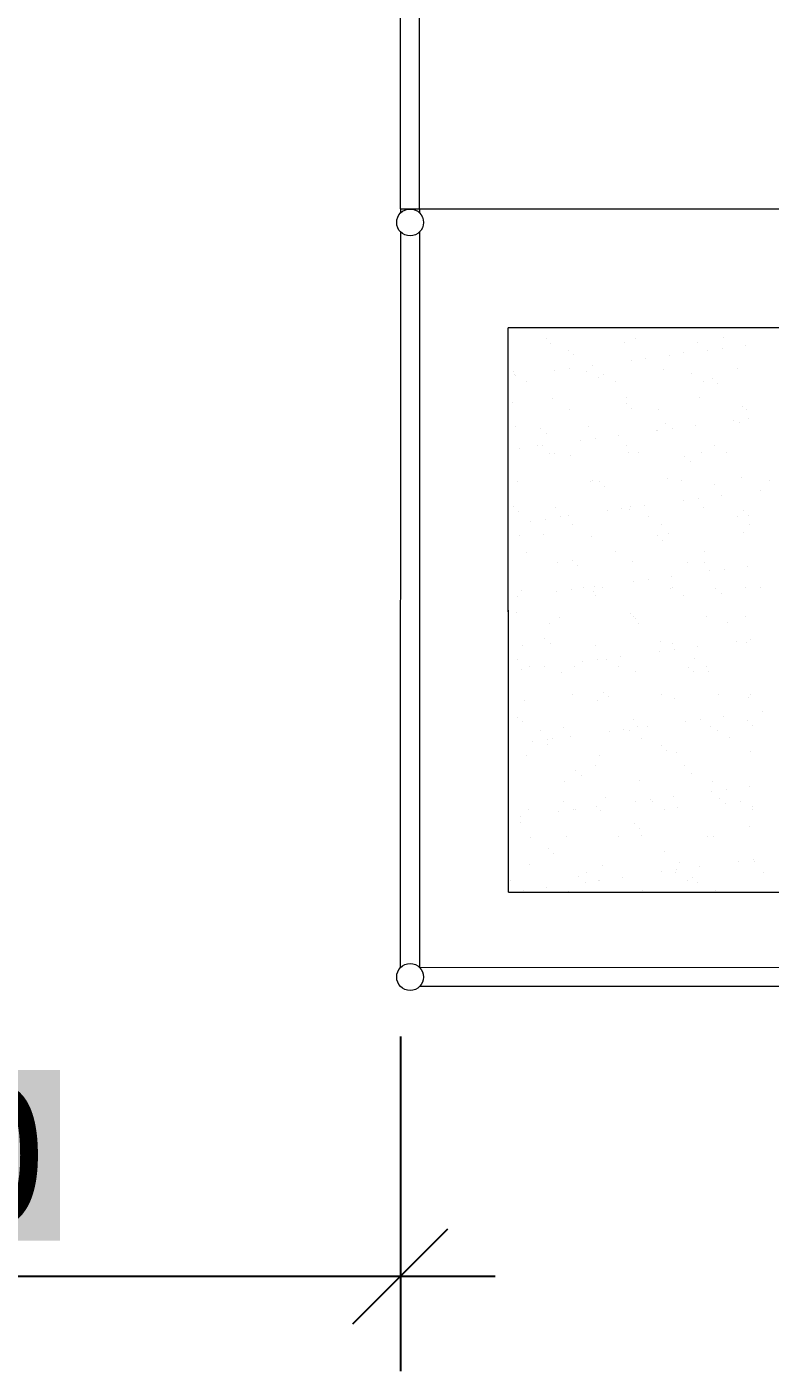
# Model space of a CAD drawing. Header units: millimetres. Extents: x 930 to 6336, y 2219 to 4338.
# Drawn here: x 5433.4 to 5511.7, y 3468.8 to 3610.6 of the extents above; entities that cross this region are included whole.
import ezdxf

# ---------------------------------------------------------------- set-up
doc = ezdxf.new("R2010")
doc.units = ezdxf.units.MM
for name, color, linetype, lineweight in [('piante', 102, 'Continuous', 18), ('QUOTE', 3, 'Continuous', 9), ('serramenti e scale', 4, 'Continuous', 18)]:
    doc.layers.add(name, color=color, linetype=linetype, lineweight=lineweight)
doc.styles.get("Standard").update_dxf_attribs({"font": 'arial.ttf'})
doc.dimstyles.new('ook', dxfattribs={"dimtxt": 15, "dimasz": 10, "dimexe": 10, "dimexo": 10, "dimgap": 5, "dimtad": 1, "dimtoh": 1, "dimdec": 0, "dimzin": 0, "dimdsep": 46, "dimtxsty": 'Standard', "dimblk": 'OBLIQUE', "dimcen": 0.09, "dimdle": 10, "dimclrt": 3, "dimadec": 0, "dimazin": 0, "dimtfac": 1, "dimtdec": 0, "dimtofl": 0, "dimtmove": 0, "dimatfit": 3, "dimldrblk": 'OBLIQUE', "dimfxl": 1, "dimtfill": 2, "dimtfillclr": 250, "dimtolj": 1, "dimtzin": 0, "dimarcsym": 0})

# ---------------------------------------------------------------- blocks, each defined once
blk = doc.blocks.new('_Oblique')
at = {"color": 0, "linetype": 'ByBlock', "lineweight": -2}
blk.add_line((-0.5, -0.5), (0.5, 0.5), dxfattribs=at)
blk = doc.blocks.new('*D51')
at = {"layer": 'Defpoints', "color": 0, "transparency": 16777216}
for p in [(5362.99, 3514.1), (5472.73, 3514.06), (5472.73, 3478.76)]:
    blk.add_point(p, dxfattribs=at)
at = {"layer": 'QUOTE', "color": 0, "lineweight": -2, "transparency": 16777216}
for p, q in [((5362.99, 3504.1), (5362.99, 3468.76)), ((5472.73, 3504.06), (5472.73, 3468.76)), ((5352.99, 3478.76), (5482.73, 3478.76))]:
    blk.add_line(p, q, dxfattribs=at)
at = {"layer": 'QUOTE', "color": 0, "lineweight": -2, "transparency": 16777216, "xscale": 10, "yscale": 10, "zscale": 10, "rotation": 180}
blk.add_blockref('_Oblique', (5362.99, 3478.76), dxfattribs=at)
at = {"layer": 'QUOTE', "color": 0, "lineweight": -2, "transparency": 16777216, "xscale": 10, "yscale": 10, "zscale": 10}
blk.add_blockref('_Oblique', (5472.73, 3478.76), dxfattribs=at)
at = {"layer": 'QUOTE', "color": 3, "transparency": 16777216, "insert": (5417.86, 3491.42), "char_height": 15, "attachment_point": 5, "bg_fill": 1, "box_fill_scale": 1.1, "bg_fill_color": 250, "bg_fill_transparency": 0}
blk.add_mtext('\\A1;110', dxfattribs=at)

msp = doc.modelspace()

# ---------------------------------------------------------------- linework, layer by layer
at = {"layer": 'piante'}
for p, q in [((5488.15, 3577.71), (5488.15, 3577.71)), ((5497.49, 3577.73), (5497.49, 3577.73)), ((5506.84, 3577.75), (5506.84, 3577.75)), ((5488.56, 3577.16), (5488.56, 3577.16)), ((5490.42, 3576.46), (5490.42, 3576.46)), ((5490.97, 3575.95), (5490.97, 3575.95)), ((5496.41, 3577.26), (5496.41, 3577.26)), ((5502.6, 3576.19), (5502.6, 3576.19)), ((5504.09, 3577.22), (5504.09, 3577.22)), ((5505.14, 3576.43), (5505.14, 3576.43)), ((5506.7, 3576.64), (5506.7, 3576.64)), ((5509.14, 3576.96), (5509.14, 3576.96)), ((5492.99, 3574.83), (5492.99, 3574.83)), ((5497.06, 3575.37), (5497.06, 3575.37)), ((5498.62, 3575.57), (5498.62, 3575.57)), ((5501.06, 3575.89), (5501.06, 3575.89)), ((5508.32, 3574.55), (5508.32, 3574.55)), ((5484.69, 3574.19), (5484.69, 3574.19)), ((5484.76, 3573.91), (5484.76, 3573.91)), ((5484.91, 3573.77), (5484.91, 3573.77)), ((5486.02, 3573.1), (5486.02, 3573.1)), ((5488.99, 3574.3), (5488.99, 3574.3)), ((5490.55, 3574.51), (5490.55, 3574.51)), ((5492.37, 3574.15), (5492.37, 3574.15)), ((5493.58, 3573.56), (5493.58, 3573.56)), ((5494.1, 3573.93), (5494.1, 3573.93)), ((5495.36, 3573.12), (5495.36, 3573.12)), ((5500.47, 3574.45), (5500.47, 3574.45)), ((5503.44, 3573.94), (5503.44, 3573.94)), ((5504.71, 3573.14), (5504.71, 3573.14)), ((5505.59, 3573.46), (5505.59, 3573.46)), ((5506.14, 3572.95), (5506.14, 3572.95)), ((5484.56, 3570.93), (5484.56, 3570.93)), ((5488.75, 3571.38), (5488.75, 3571.38)), ((5496.57, 3570.82), (5496.57, 3570.82)), ((5496.6, 3571.48), (5496.6, 3571.48)), ((5497.12, 3570.32), (5497.12, 3570.32)), ((5504.28, 3571.44), (5504.28, 3571.44)), ((5508.75, 3570.56), (5508.75, 3570.56)), ((5490.58, 3570.2), (5490.58, 3570.2)), ((5499.92, 3570.22), (5499.92, 3570.22)), ((5507.9, 3569.03), (5507.9, 3569.03)), ((5509.26, 3570.24), (5509.26, 3570.24)), ((5509.46, 3569.23), (5509.46, 3569.23)), ((5484.88, 3568.41), (5484.88, 3568.41)), ((5487.55, 3568.19), (5487.55, 3568.19)), ((5488.1, 3567.68), (5488.1, 3567.68)), ((5492.56, 3568.37), (5492.56, 3568.37)), ((5499.73, 3567.93), (5499.73, 3567.93)), ((5499.83, 3567.96), (5499.83, 3567.96)), ((5500.66, 3568.67), (5500.66, 3568.67)), ((5501.39, 3568.17), (5501.39, 3568.17)), ((5503.83, 3568.49), (5503.83, 3568.49)), ((5508.51, 3568.77), (5508.51, 3568.77)), ((5485.24, 3566.04), (5485.24, 3566.04)), ((5487.18, 3566.4), (5487.18, 3566.4)), ((5487.68, 3566.36), (5487.68, 3566.36)), ((5491.75, 3566.9), (5491.75, 3566.9)), ((5493.31, 3567.11), (5493.31, 3567.11)), ((5495.75, 3567.43), (5495.75, 3567.43)), ((5496.52, 3566.41), (5496.52, 3566.41)), ((5505.86, 3566.43), (5505.86, 3566.43)), ((5488.44, 3565.59), (5488.44, 3565.59)), ((5488.94, 3565.6), (5488.94, 3565.6)), ((5490.71, 3565.29), (5490.71, 3565.29)), ((5496.79, 3565.7), (5496.79, 3565.7)), ((5497.79, 3565.61), (5497.79, 3565.61)), ((5502.72, 3565.19), (5502.72, 3565.19)), ((5503.27, 3564.68), (5503.27, 3564.68)), ((5504.47, 3565.66), (5504.47, 3565.66)), ((5507.13, 3565.62), (5507.13, 3565.62)), ((5485.07, 3562.63), (5485.07, 3562.63)), ((5492.75, 3562.59), (5492.75, 3562.59)), ((5493, 3562.69), (5493, 3562.69)), ((5493.7, 3562.56), (5493.7, 3562.56)), ((5494.25, 3562.05), (5494.25, 3562.05)), ((5500.85, 3562.89), (5500.85, 3562.89)), ((5502.34, 3562.71), (5502.34, 3562.71)), ((5505.88, 3562.29), (5505.88, 3562.29)), ((5508.7, 3562.99), (5508.7, 3562.99)), ((5511.68, 3562.72), (5511.68, 3562.72)), ((5502.59, 3560.56), (5502.59, 3560.56)), ((5504.15, 3560.77), (5504.15, 3560.77)), ((5506.59, 3561.09), (5506.59, 3561.09)), ((5510.67, 3561.62), (5510.67, 3561.62)), ((5484.68, 3559.92), (5484.68, 3559.92)), ((5485.23, 3559.42), (5485.23, 3559.42)), ((5489.13, 3559.82), (5489.13, 3559.82)), ((5490.44, 3558.96), (5490.44, 3558.96)), ((5494.52, 3559.5), (5494.52, 3559.5)), ((5496.08, 3559.7), (5496.08, 3559.7)), ((5496.86, 3559.66), (5496.86, 3559.66)), ((5496.98, 3559.92), (5496.98, 3559.92)), ((5498.52, 3560.02), (5498.52, 3560.02)), ((5504.65, 3559.88), (5504.65, 3559.88)), ((5508.87, 3559.55), (5508.87, 3559.55)), ((5509.42, 3559.05), (5509.42, 3559.05)), ((5486.44, 3558.43), (5486.44, 3558.43)), ((5488, 3558.64), (5488, 3558.64)), ((5489.6, 3558.88), (5489.6, 3558.88)), ((5490.87, 3558.08), (5490.87, 3558.08)), ((5498.94, 3558.9), (5498.94, 3558.9)), ((5500.21, 3558.09), (5500.21, 3558.09)), ((5508.29, 3558.92), (5508.29, 3558.92)), ((5509.55, 3558.11), (5509.55, 3558.11)), ((5485.26, 3556.85), (5485.26, 3556.85)), ((5487.84, 3557.02), (5487.84, 3557.02)), ((5492.93, 3556.81), (5492.93, 3556.81)), ((5499.85, 3556.92), (5499.85, 3556.92)), ((5500.4, 3556.41), (5500.4, 3556.41)), ((5501.04, 3557.1), (5501.04, 3557.1)), ((5508.89, 3557.21), (5508.89, 3557.21)), ((5486.08, 3555.16), (5486.08, 3555.16)), ((5495.42, 3555.18), (5495.42, 3555.18)), ((5504.76, 3555.19), (5504.76, 3555.19)), ((5489.32, 3554.04), (5489.32, 3554.04)), ((5490.83, 3554.29), (5490.83, 3554.29)), ((5491.38, 3553.78), (5491.38, 3553.78)), ((5497.17, 3554.14), (5497.17, 3554.14)), ((5503.01, 3554.02), (5503.01, 3554.02)), ((5504.84, 3554.1), (5504.84, 3554.1)), ((5506.92, 3553.36), (5506.92, 3553.36)), ((5509.36, 3553.68), (5509.36, 3553.68)), ((5497.28, 3552.09), (5497.28, 3552.09)), ((5498.85, 3552.3), (5498.85, 3552.3)), ((5501.28, 3552.62), (5501.28, 3552.62)), ((5505.36, 3553.16), (5505.36, 3553.16)), ((5485.13, 3550.49), (5485.13, 3550.49)), ((5485.45, 3551.07), (5485.45, 3551.07)), ((5489.21, 3551.03), (5489.21, 3551.03)), ((5490.77, 3551.24), (5490.77, 3551.24)), ((5492.02, 3551.37), (5492.02, 3551.37)), ((5493.12, 3551.03), (5493.12, 3551.03)), ((5493.21, 3551.56), (5493.21, 3551.56)), ((5493.29, 3550.57), (5493.29, 3550.57)), ((5493.99, 3551.39), (5493.99, 3551.39)), ((5501.23, 3551.32), (5501.23, 3551.32)), ((5501.37, 3551.39), (5501.37, 3551.39)), ((5502.63, 3550.58), (5502.63, 3550.58)), ((5506, 3551.29), (5506, 3551.29)), ((5506.55, 3550.78), (5506.55, 3550.78)), ((5509.08, 3551.42), (5509.08, 3551.42)), ((5510.71, 3551.41), (5510.71, 3551.41)), ((5484.97, 3548.76), (5484.97, 3548.76)), ((5488.5, 3547.65), (5488.5, 3547.65)), ((5489.51, 3548.26), (5489.51, 3548.26)), ((5496.98, 3548.65), (5496.98, 3548.65)), ((5497.36, 3548.36), (5497.36, 3548.36)), ((5497.53, 3548.15), (5497.53, 3548.15)), ((5497.84, 3547.66), (5497.84, 3547.66)), ((5505.03, 3548.32), (5505.03, 3548.32)), ((5507.19, 3547.68), (5507.19, 3547.68)), ((5509.16, 3548.39), (5509.16, 3548.39)), ((5485.64, 3545.29), (5485.64, 3545.29)), ((5487.96, 3546.02), (5487.96, 3546.02)), ((5488.51, 3545.51), (5488.51, 3545.51)), ((5493.31, 3545.25), (5493.31, 3545.25)), ((5500.14, 3545.76), (5500.14, 3545.76)), ((5501.41, 3545.54), (5501.41, 3545.54)), ((5501.61, 3544.9), (5501.61, 3544.9)), ((5504.05, 3545.22), (5504.05, 3545.22)), ((5508.12, 3545.75), (5508.12, 3545.75)), ((5509.27, 3545.64), (5509.27, 3545.64)), ((5509.69, 3545.96), (5509.69, 3545.96)), ((5485.11, 3543.84), (5485.11, 3543.84)), ((5491.97, 3543.63), (5491.97, 3543.63)), ((5493.54, 3543.83), (5493.54, 3543.83)), ((5494.45, 3543.86), (5494.45, 3543.86)), ((5495.97, 3544.15), (5495.97, 3544.15)), ((5500.05, 3544.69), (5500.05, 3544.69)), ((5503.79, 3543.88), (5503.79, 3543.88)), ((5485.46, 3542.77), (5485.46, 3542.77)), ((5486.37, 3543.04), (5486.37, 3543.04)), ((5487.9, 3543.09), (5487.9, 3543.09)), ((5489.69, 3542.48), (5489.69, 3542.48)), ((5491.12, 3543.12), (5491.12, 3543.12)), ((5495.71, 3543.05), (5495.71, 3543.05)), ((5497.55, 3542.58), (5497.55, 3542.58)), ((5503.13, 3543.02), (5503.13, 3543.02)), ((5503.68, 3542.51), (5503.68, 3542.51)), ((5505.05, 3543.07), (5505.05, 3543.07)), ((5505.22, 3542.54), (5505.22, 3542.54)), ((5485.83, 3539.51), (5485.83, 3539.51)), ((5490.92, 3540.13), (5490.92, 3540.13)), ((5493.5, 3539.47), (5493.5, 3539.47)), ((5494.11, 3540.39), (5494.11, 3540.39)), ((5494.66, 3539.88), (5494.66, 3539.88)), ((5500.27, 3540.15), (5500.27, 3540.15)), ((5501.6, 3539.76), (5501.6, 3539.76)), ((5506.29, 3540.12), (5506.29, 3540.12)), ((5509.46, 3539.86), (5509.46, 3539.86)), ((5509.61, 3540.17), (5509.61, 3540.17)), ((5485.09, 3537.75), (5485.09, 3537.75)), ((5506.82, 3537.81), (5506.82, 3537.81)), ((5510.89, 3538.35), (5510.89, 3538.35)), ((5485.64, 3537.25), (5485.64, 3537.25)), ((5487.53, 3536.33), (5487.53, 3536.33)), ((5489.88, 3536.7), (5489.88, 3536.7)), ((5496.3, 3536.43), (5496.3, 3536.43)), ((5496.87, 3536.35), (5496.87, 3536.35)), ((5497.27, 3537.49), (5497.27, 3537.49)), ((5497.74, 3536.8), (5497.74, 3536.8)), ((5498.74, 3536.75), (5498.74, 3536.75)), ((5502.82, 3537.29), (5502.82, 3537.29)), ((5504.38, 3537.49), (5504.38, 3537.49)), ((5505.41, 3536.76), (5505.41, 3536.76)), ((5506.21, 3536.36), (5506.21, 3536.36)), ((5509.28, 3537.39), (5509.28, 3537.39)), ((5509.83, 3536.88), (5509.83, 3536.88)), ((5486.66, 3535.16), (5486.66, 3535.16)), ((5488.23, 3535.37), (5488.23, 3535.37)), ((5488.25, 3534.86), (5488.25, 3534.86)), ((5488.79, 3535.52), (5488.79, 3535.52)), ((5490.67, 3535.69), (5490.67, 3535.69)), ((5494.74, 3536.22), (5494.74, 3536.22)), ((5498.14, 3535.54), (5498.14, 3535.54)), ((5507.48, 3535.56), (5507.48, 3535.56)), ((5486.02, 3533.73), (5486.02, 3533.73)), ((5493.69, 3533.69), (5493.69, 3533.69)), ((5500.26, 3534.75), (5500.26, 3534.75)), ((5500.81, 3534.25), (5500.81, 3534.25)), ((5501.79, 3533.98), (5501.79, 3533.98)), ((5509.65, 3534.08), (5509.65, 3534.08)), ((5491.24, 3532.12), (5491.24, 3532.12)), ((5493.35, 3532.62), (5493.35, 3532.62)), ((5502.69, 3532.64), (5502.69, 3532.64)), ((5490.07, 3530.92), (5490.07, 3530.92)), ((5491.79, 3531.61), (5491.79, 3531.61)), ((5497.93, 3531.02), (5497.93, 3531.02)), ((5503.42, 3531.85), (5503.42, 3531.85)), ((5505.6, 3530.98), (5505.6, 3530.98)), ((5494.4, 3529.22), (5494.4, 3529.22)), ((5501.51, 3529.35), (5501.51, 3529.35)), ((5505.58, 3529.88), (5505.58, 3529.88)), ((5507.14, 3530.09), (5507.14, 3530.09)), ((5509.58, 3530.41), (5509.58, 3530.41)), ((5486.2, 3527.95), (5486.2, 3527.95)), ((5489.43, 3527.76), (5489.43, 3527.76)), ((5489.95, 3528.82), (5489.95, 3528.82)), ((5490.99, 3527.96), (5490.99, 3527.96)), ((5491.22, 3528.01), (5491.22, 3528.01)), ((5493.43, 3528.28), (5493.43, 3528.28)), ((5493.88, 3527.91), (5493.88, 3527.91)), ((5497.51, 3528.82), (5497.51, 3528.82)), ((5499.07, 3529.03), (5499.07, 3529.03)), ((5499.29, 3528.83), (5499.29, 3528.83)), ((5500.56, 3528.03), (5500.56, 3528.03)), ((5501.98, 3528.2), (5501.98, 3528.2)), ((5506.41, 3529.12), (5506.41, 3529.12)), ((5506.96, 3528.61), (5506.96, 3528.61)), ((5508.64, 3528.85), (5508.64, 3528.85)), ((5509.83, 3528.3), (5509.83, 3528.3)), ((5509.9, 3528.05), (5509.9, 3528.05)), ((5485.36, 3527.22), (5485.36, 3527.22)), ((5485.38, 3526.59), (5485.38, 3526.59)), ((5497.39, 3526.48), (5497.39, 3526.48)), ((5486.43, 3525.09), (5486.43, 3525.09)), ((5490.26, 3525.13), (5490.26, 3525.13)), ((5495.77, 3525.11), (5495.77, 3525.11)), ((5497.94, 3525.98), (5497.94, 3525.98)), ((5498.11, 3525.23), (5498.11, 3525.23)), ((5505.11, 3525.13), (5505.11, 3525.13)), ((5505.79, 3525.2), (5505.79, 3525.2)), ((5509.57, 3526.22), (5509.57, 3526.22)), ((5488.37, 3523.85), (5488.37, 3523.85)), ((5500.55, 3523.59), (5500.55, 3523.59)), ((5486.39, 3522.17), (5486.39, 3522.17)), ((5488.92, 3523.35), (5488.92, 3523.35)), ((5494.07, 3522.13), (5494.07, 3522.13)), ((5502.17, 3522.42), (5502.17, 3522.42)), ((5508.35, 3522.48), (5508.35, 3522.48)), ((5509.91, 3522.69), (5509.91, 3522.69)), ((5510.02, 3522.52), (5510.02, 3522.52)), ((5491.53, 3520.95), (5491.53, 3520.95)), ((5492.37, 3521.31), (5492.37, 3521.31)), ((5496.2, 3520.88), (5496.2, 3520.88)), ((5500.27, 3521.42), (5500.27, 3521.42)), ((5501.72, 3521.32), (5501.72, 3521.32)), ((5501.83, 3521.62), (5501.83, 3521.62)), ((5503.54, 3520.85), (5503.54, 3520.85)), ((5504.27, 3521.94), (5504.27, 3521.94)), ((5511.06, 3521.34), (5511.06, 3521.34)), ((5484.3, 3520.48), (5484.3, 3520.48)), ((5485.68, 3519.5), (5485.68, 3519.5)), ((5488.12, 3519.82), (5488.12, 3519.82)), ((5492.2, 3520.35), (5492.2, 3520.35)), ((5493.64, 3520.5), (5493.64, 3520.5)), ((5493.76, 3520.56), (5493.76, 3520.56)), ((5498.3, 3519.45), (5498.3, 3519.45)), ((5502.98, 3520.52), (5502.98, 3520.52)), ((5504.09, 3520.34), (5504.09, 3520.34))]:
    msp.add_line(p, q, dxfattribs=at)
at = {"layer": 'piante', "color": 95, "true_color": 0x499c4e}
for p, q in [((5484.12, 3519.29), (5484.12, 3519.29)), ((5490.45, 3519.35), (5490.45, 3519.35)), ((5505.98, 3519.42), (5505.98, 3519.42))]:
    msp.add_line(p, q, dxfattribs=at)
at = {"layer": 'serramenti e scale'}
for p, q in [((5472.75, 3591.37), (5472.7, 3746.65)), ((5484.12, 3519.29), (5484.1, 3578.8)), ((5484.12, 3519.29), (5484.1, 3578.34))]:
    msp.add_line(p, q, dxfattribs=at)
at = {"layer": 'serramenti e scale', "linetype": 'ByBlock'}
for p, q in [((5474.75, 3591.37), (5474.7, 3746.65)), ((5472.75, 3591.37), (5662.93, 3591.3)), ((5472.75, 3591.37), (5472.75, 3590.92)), ((5474.75, 3591.37), (5474.75, 3590.92)), ((5472.75, 3588.92), (5472.72, 3511.3)), ((5474.75, 3588.91), (5474.75, 3511.37)), ((5591.58, 3578.8), (5484.1, 3578.8)), ((5484.12, 3519.29), (5591.58, 3519.29)), ((5474.75, 3511.37), (5579.31, 3511.32)), ((5472.72, 3509.37), (5472.72, 3509.37)), ((5474.8, 3509.37), (5579.32, 3509.33))]:
    msp.add_line(p, q, dxfattribs=at)
for centre in [(5473.76, 3589.92), (5473.76, 3510.33)]:
    msp.add_circle(centre, 1.42, dxfattribs=at)

# ---------------------------------------------------------------- dimensions: what is measured, and where the dimension line sits
at = {"layer": 'QUOTE'}
dim = msp.add_linear_dim(base=(5472.73, 3478.76), p1=(5362.99, 3514.1), p2=(5472.73, 3514.06), dimstyle='ook', dxfattribs=at)
dim.commit()
dim.dimension.update_dxf_attribs({"geometry": '*D51', "text_midpoint": (5417.86, 3491.42)})

doc.saveas('drawing.dxf')
